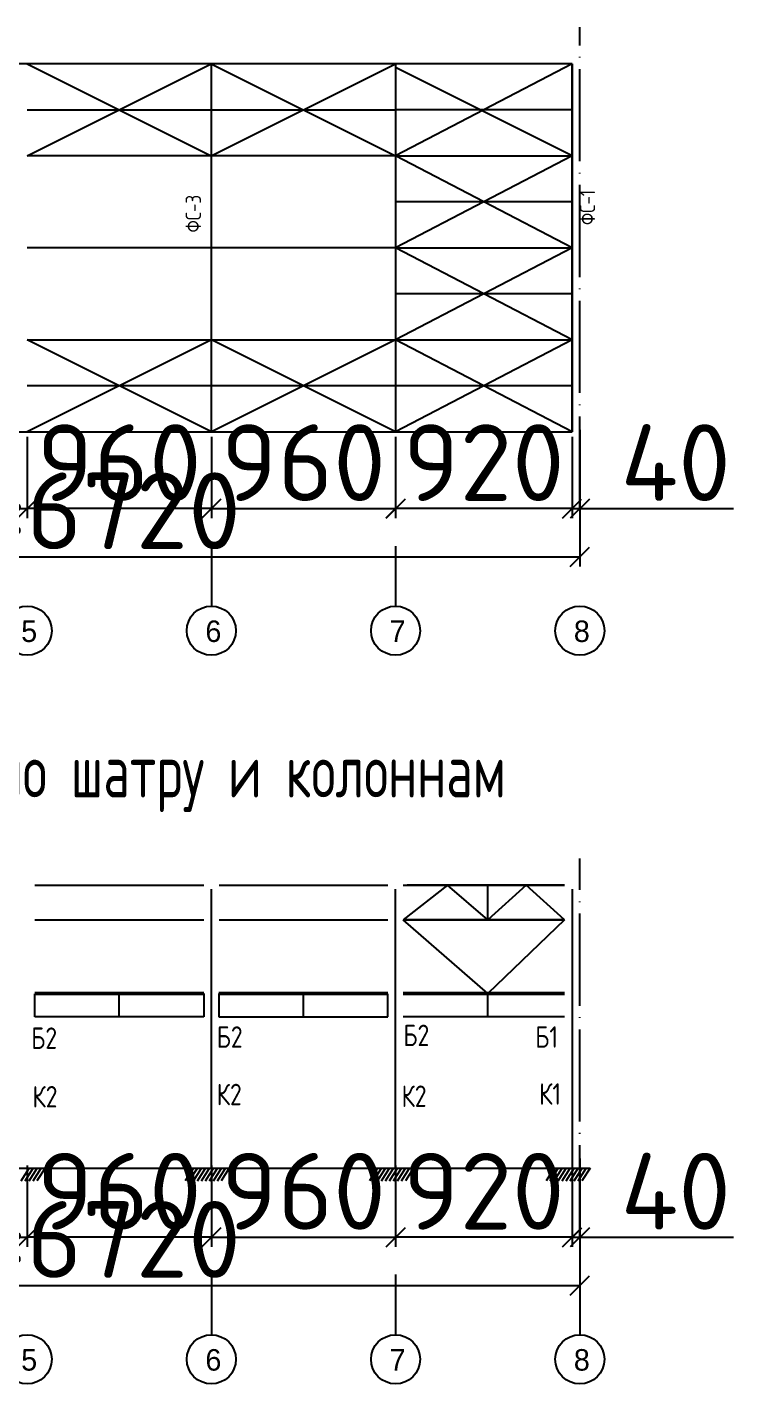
# Model space of a CAD drawing. Header units: millimetres. Extents: x -258606 to -95372, y 16759 to 83244.
# Drawn here: x -124621.1 to -124529.1, y 41979.2 to 42156.1 of the extents above; entities that cross this region are included whole.
import ezdxf

# ---------------------------------------------------------------- set-up
doc = ezdxf.new("R2010")
doc.units = ezdxf.units.MM
doc.header["$LTSCALE"] = 0.5
doc.linetypes.add('ACAD_ISO04W100', pattern=[30, 24, -3, 0, -3])
for name, color, linetype in [('Осевые', 7, 'ACAD_ISO04W100'), ('оси', 7, 'ACAD_ISO04W100'), ('текст', 7, 'Continuous'), ('тонкие', 7, 'Continuous')]:
    doc.layers.add(name, color=color, linetype=linetype)
doc.layers.add('ТОЛСТЫЕ', color=1, linetype='Continuous', lineweight=50)
doc.styles.add('style1', font='', dxfattribs={"oblique": 15, "height": 3.5})
doc.styles.add('ГОСТ', font='isocpeur.ttf', dxfattribs={"height": 10})
doc.styles.add('прямой 7', font='isocpeur.ttf', dxfattribs={"width": 0.7, "height": 7})
doc.styles.get('style1').set_extended_font_data('GOST type A')
doc.dimstyles.new('РАЗМЕРЫ_500', dxfattribs={"dimtxt": 10, "dimasz": 2.5, "dimexe": 1.25, "dimexo": 0.625, "dimgap": 1, "dimtad": 3, "dimdec": 1, "dimlfac": 40, "dimrnd": 1, "dimdsep": 46, "dimtxsty": 'ГОСТ', "dimblk1": 'OBLIQUE', "dimblk2": 'OBLIQUE', "dimsah": 1, "dimcen": 2.5, "dimclrt": 7, "dimadec": 0, "dimazin": 0, "dimtfac": 1, "dimtdec": 1, "dimtmove": 0, "dimatfit": 3, "dimfxl": 1, "dimtolj": 1, "dimarcsym": 0})

# ---------------------------------------------------------------- blocks, each defined once
blk = doc.blocks.new('_Oblique')
at = {"color": 0, "linetype": 'ByBlock', "lineweight": -2}
blk.add_line((-0.5, -0.5), (0.5, 0.5), dxfattribs=at)
blk = doc.blocks.new('*D929')
at = {"color": 0, "lineweight": -2, "transparency": 16777216}
for p, q in [((-124621.12, 42102.69), (-124621.12, 42092.07)), ((-124597.12, 42102.69), (-124597.12, 42092.07)), ((-124597.12, 42093.32), (-124621.12, 42093.32))]:
    blk.add_line(p, q, dxfattribs=at)
at = {"layer": 'Defpoints', "color": 0, "transparency": 16777216}
for p in [(-124621.12, 42103.32), (-124597.12, 42103.32), (-124621.12, 42093.32)]:
    blk.add_point(p, dxfattribs=at)
at = {"color": 0, "lineweight": -2, "transparency": 16777216, "xscale": 2.5, "yscale": 2.5, "zscale": 2.5, "rotation": 180}
blk.add_blockref('_Oblique', (-124621.12, 42093.32), dxfattribs=at)
at = {"color": 0, "lineweight": -2, "transparency": 16777216, "xscale": 2.5, "yscale": 2.5, "zscale": 2.5}
blk.add_blockref('_Oblique', (-124597.12, 42093.32), dxfattribs=at)
at = {"color": 7, "transparency": 16777216, "insert": (-124609.12, 42099.32), "char_height": 10, "attachment_point": 5, "style": 'ГОСТ'}
blk.add_mtext('\\A1;960', dxfattribs=at)
blk = doc.blocks.new('*D930')
at = {"color": 0, "lineweight": -2, "transparency": 16777216}
for p, q in [((-124645.13, 42102.69), (-124645.13, 42092.07)), ((-124621.12, 42102.69), (-124621.12, 42092.07)), ((-124645.13, 42093.32), (-124621.12, 42093.32))]:
    blk.add_line(p, q, dxfattribs=at)
at = {"layer": 'Defpoints', "color": 0, "transparency": 16777216}
for p in [(-124645.13, 42103.32), (-124621.12, 42103.32), (-124621.12, 42093.32)]:
    blk.add_point(p, dxfattribs=at)
at = {"color": 0, "lineweight": -2, "transparency": 16777216, "xscale": 2.5, "yscale": 2.5, "zscale": 2.5, "rotation": 180}
blk.add_blockref('_Oblique', (-124645.13, 42093.32), dxfattribs=at)
at = {"color": 0, "lineweight": -2, "transparency": 16777216, "xscale": 2.5, "yscale": 2.5, "zscale": 2.5}
blk.add_blockref('_Oblique', (-124621.12, 42093.32), dxfattribs=at)
at = {"color": 7, "transparency": 16777216, "insert": (-124633.12, 42099.32), "char_height": 10, "attachment_point": 5, "style": 'ГОСТ'}
blk.add_mtext('\\A1;960', dxfattribs=at)
blk = doc.blocks.new('*D931')
at = {"color": 0, "lineweight": -2, "transparency": 16777216}
for p, q in [((-124597.12, 42102.69), (-124597.12, 42092.07)), ((-124573.12, 42102.69), (-124573.12, 42092.07)), ((-124597.12, 42093.32), (-124573.12, 42093.32))]:
    blk.add_line(p, q, dxfattribs=at)
at = {"layer": 'Defpoints', "color": 0, "transparency": 16777216}
for p in [(-124597.12, 42103.32), (-124573.12, 42103.32), (-124573.12, 42093.32)]:
    blk.add_point(p, dxfattribs=at)
at = {"color": 0, "lineweight": -2, "transparency": 16777216, "xscale": 2.5, "yscale": 2.5, "zscale": 2.5, "rotation": 180}
blk.add_blockref('_Oblique', (-124597.12, 42093.32), dxfattribs=at)
at = {"color": 0, "lineweight": -2, "transparency": 16777216, "xscale": 2.5, "yscale": 2.5, "zscale": 2.5}
blk.add_blockref('_Oblique', (-124573.12, 42093.32), dxfattribs=at)
at = {"color": 7, "transparency": 16777216, "insert": (-124585.12, 42099.32), "char_height": 10, "attachment_point": 5, "style": 'ГОСТ'}
blk.add_mtext('\\A1;960', dxfattribs=at)
blk = doc.blocks.new('*D932')
at = {"color": 0, "lineweight": -2, "transparency": 16777216}
for p, q in [((-124573.13, 42102.69), (-124573.13, 42092.07)), ((-124550.13, 42102.69), (-124550.13, 42092.07)), ((-124550.13, 42093.32), (-124573.13, 42093.32))]:
    blk.add_line(p, q, dxfattribs=at)
at = {"layer": 'Defpoints', "color": 0, "transparency": 16777216}
for p in [(-124573.13, 42103.32), (-124550.13, 42103.32), (-124573.13, 42093.32)]:
    blk.add_point(p, dxfattribs=at)
at = {"color": 0, "lineweight": -2, "transparency": 16777216, "xscale": 2.5, "yscale": 2.5, "zscale": 2.5}
for p, rotation in [((-124573.13, 42093.32), 180.0000106250629), ((-124550.13, 42093.32), 1.062506298943333e-05)]:
    blk.add_blockref('_Oblique', p, dxfattribs=dict(at, rotation=rotation))
at = {"color": 7, "transparency": 16777216, "insert": (-124561.62, 42099.32), "char_height": 10, "attachment_point": 5, "rotation": 0, "style": 'ГОСТ'}
blk.add_mtext('\\A1;920', dxfattribs=at)
blk = doc.blocks.new('*D933')
at = {"color": 0, "lineweight": -2, "transparency": 16777216}
for p, q in [((-124550.13, 42102.69), (-124550.13, 42092.07)), ((-124549.13, 42102.69), (-124549.13, 42092.07)), ((-124550.13, 42093.32), (-124552.62, 42093.32)), ((-124550.13, 42093.32), (-124549.13, 42093.32)), ((-124549.13, 42093.32), (-124529.12, 42093.32))]:
    blk.add_line(p, q, dxfattribs=at)
at = {"layer": 'Defpoints', "color": 0, "transparency": 16777216}
for p in [(-124550.13, 42103.32), (-124549.13, 42103.32), (-124549.13, 42093.32)]:
    blk.add_point(p, dxfattribs=at)
at = {"color": 0, "lineweight": -2, "transparency": 16777216, "xscale": 2.5, "yscale": 2.5, "zscale": 2.5}
for p, rotation in [((-124550.13, 42093.32), 1.062506298943333e-05), ((-124549.13, 42093.32), 180.0000106250629)]:
    blk.add_blockref('_Oblique', p, dxfattribs=dict(at, rotation=rotation))
at = {"color": 7, "transparency": 16777216, "insert": (-124536.63, 42099.32), "char_height": 10, "attachment_point": 5, "rotation": 0, "style": 'ГОСТ'}
blk.add_mtext('\\A1;40', dxfattribs=at)
blk = doc.blocks.new('*D934')
at = {"color": 0, "lineweight": -2, "transparency": 16777216}
for p, q in [((-124717.13, 42103.61), (-124717.13, 42085.79)), ((-124549.13, 42103.61), (-124549.13, 42085.79)), ((-124717.13, 42087.04), (-124549.13, 42087.04))]:
    blk.add_line(p, q, dxfattribs=at)
at = {"layer": 'Defpoints', "color": 0, "transparency": 16777216}
for p in [(-124717.13, 42104.23), (-124549.13, 42104.23), (-124549.13, 42087.04)]:
    blk.add_point(p, dxfattribs=at)
at = {"color": 0, "lineweight": -2, "transparency": 16777216, "xscale": 2.5, "yscale": 2.5, "zscale": 2.5, "rotation": 180}
blk.add_blockref('_Oblique', (-124717.13, 42087.04), dxfattribs=at)
at = {"color": 0, "lineweight": -2, "transparency": 16777216, "xscale": 2.5, "yscale": 2.5, "zscale": 2.5}
blk.add_blockref('_Oblique', (-124549.13, 42087.04), dxfattribs=at)
at = {"color": 7, "transparency": 16777216, "insert": (-124633.13, 42093.04), "char_height": 10, "attachment_point": 5, "style": 'ГОСТ'}
blk.add_mtext('\\A1;7х12000=6720', dxfattribs=at)
blk = doc.blocks.new('*D907')
at = {"color": 0, "lineweight": -2, "transparency": 16777216}
for p, q in [((-124621.12, 42007.7), (-124621.12, 41997.08)), ((-124597.12, 42007.7), (-124597.12, 41997.08)), ((-124597.12, 41998.33), (-124621.12, 41998.33))]:
    blk.add_line(p, q, dxfattribs=at)
at = {"layer": 'Defpoints', "color": 0, "transparency": 16777216}
for p in [(-124621.12, 42008.33), (-124597.12, 42008.33), (-124621.12, 41998.33)]:
    blk.add_point(p, dxfattribs=at)
at = {"color": 0, "lineweight": -2, "transparency": 16777216, "xscale": 2.5, "yscale": 2.5, "zscale": 2.5, "rotation": 180}
blk.add_blockref('_Oblique', (-124621.12, 41998.33), dxfattribs=at)
at = {"color": 0, "lineweight": -2, "transparency": 16777216, "xscale": 2.5, "yscale": 2.5, "zscale": 2.5}
blk.add_blockref('_Oblique', (-124597.12, 41998.33), dxfattribs=at)
at = {"color": 7, "transparency": 16777216, "insert": (-124609.12, 42004.33), "char_height": 10, "attachment_point": 5, "style": 'ГОСТ'}
blk.add_mtext('\\A1;960', dxfattribs=at)
blk = doc.blocks.new('*D908')
at = {"color": 0, "lineweight": -2, "transparency": 16777216}
for p, q in [((-124645.12, 42007.7), (-124645.12, 41997.08)), ((-124621.12, 42007.7), (-124621.12, 41997.08)), ((-124645.12, 41998.33), (-124621.12, 41998.33))]:
    blk.add_line(p, q, dxfattribs=at)
at = {"layer": 'Defpoints', "color": 0, "transparency": 16777216}
for p in [(-124645.12, 42008.33), (-124621.12, 42008.33), (-124621.12, 41998.33)]:
    blk.add_point(p, dxfattribs=at)
at = {"color": 0, "lineweight": -2, "transparency": 16777216, "xscale": 2.5, "yscale": 2.5, "zscale": 2.5, "rotation": 180}
blk.add_blockref('_Oblique', (-124645.12, 41998.33), dxfattribs=at)
at = {"color": 0, "lineweight": -2, "transparency": 16777216, "xscale": 2.5, "yscale": 2.5, "zscale": 2.5}
blk.add_blockref('_Oblique', (-124621.12, 41998.33), dxfattribs=at)
at = {"color": 7, "transparency": 16777216, "insert": (-124633.12, 42004.33), "char_height": 10, "attachment_point": 5, "style": 'ГОСТ'}
blk.add_mtext('\\A1;960', dxfattribs=at)
blk = doc.blocks.new('*D909')
at = {"color": 0, "lineweight": -2, "transparency": 16777216}
for p, q in [((-124597.12, 42007.7), (-124597.12, 41997.08)), ((-124573.12, 42007.7), (-124573.12, 41997.08)), ((-124597.12, 41998.33), (-124573.12, 41998.33))]:
    blk.add_line(p, q, dxfattribs=at)
at = {"layer": 'Defpoints', "color": 0, "transparency": 16777216}
for p in [(-124597.12, 42008.33), (-124573.12, 42008.33), (-124573.12, 41998.33)]:
    blk.add_point(p, dxfattribs=at)
at = {"color": 0, "lineweight": -2, "transparency": 16777216, "xscale": 2.5, "yscale": 2.5, "zscale": 2.5, "rotation": 180}
blk.add_blockref('_Oblique', (-124597.12, 41998.33), dxfattribs=at)
at = {"color": 0, "lineweight": -2, "transparency": 16777216, "xscale": 2.5, "yscale": 2.5, "zscale": 2.5}
blk.add_blockref('_Oblique', (-124573.12, 41998.33), dxfattribs=at)
at = {"color": 7, "transparency": 16777216, "insert": (-124585.12, 42004.33), "char_height": 10, "attachment_point": 5, "style": 'ГОСТ'}
blk.add_mtext('\\A1;960', dxfattribs=at)
blk = doc.blocks.new('*D910')
at = {"color": 0, "lineweight": -2, "transparency": 16777216}
for p, q in [((-124573.12, 42007.7), (-124573.12, 41997.08)), ((-124550.13, 42007.7), (-124550.13, 41997.08)), ((-124550.13, 41998.33), (-124573.12, 41998.33))]:
    blk.add_line(p, q, dxfattribs=at)
at = {"layer": 'Defpoints', "color": 0, "transparency": 16777216}
for p in [(-124573.12, 42008.33), (-124550.13, 42008.33), (-124573.12, 41998.33)]:
    blk.add_point(p, dxfattribs=at)
at = {"color": 0, "lineweight": -2, "transparency": 16777216, "xscale": 2.5, "yscale": 2.5, "zscale": 2.5}
for p, rotation in [((-124573.12, 41998.33), 180.0000106250629), ((-124550.13, 41998.33), 1.062506298943333e-05)]:
    blk.add_blockref('_Oblique', p, dxfattribs=dict(at, rotation=rotation))
at = {"color": 7, "transparency": 16777216, "insert": (-124561.62, 42004.33), "char_height": 10, "attachment_point": 5, "rotation": 0, "style": 'ГОСТ'}
blk.add_mtext('\\A1;920', dxfattribs=at)
blk = doc.blocks.new('*D911')
at = {"color": 0, "lineweight": -2, "transparency": 16777216}
for p, q in [((-124550.12, 42007.7), (-124550.12, 41997.08)), ((-124549.13, 42007.7), (-124549.13, 41997.08)), ((-124550.12, 41998.33), (-124552.62, 41998.33)), ((-124550.12, 41998.33), (-124549.13, 41998.33)), ((-124549.13, 41998.33), (-124529.12, 41998.33))]:
    blk.add_line(p, q, dxfattribs=at)
at = {"layer": 'Defpoints', "color": 0, "transparency": 16777216}
for p in [(-124550.12, 42008.33), (-124549.13, 42008.33), (-124549.13, 41998.33)]:
    blk.add_point(p, dxfattribs=at)
at = {"color": 0, "lineweight": -2, "transparency": 16777216, "xscale": 2.5, "yscale": 2.5, "zscale": 2.5}
for p, rotation in [((-124550.12, 41998.33), 1.062506298943333e-05), ((-124549.13, 41998.33), 180.0000106250629)]:
    blk.add_blockref('_Oblique', p, dxfattribs=dict(at, rotation=rotation))
at = {"color": 7, "transparency": 16777216, "insert": (-124536.62, 42004.33), "char_height": 10, "attachment_point": 5, "rotation": 0, "style": 'ГОСТ'}
blk.add_mtext('\\A1;40', dxfattribs=at)
blk = doc.blocks.new('*D912')
at = {"color": 0, "lineweight": -2, "transparency": 16777216}
for p, q in [((-124717.13, 42008.62), (-124717.13, 41990.8)), ((-124549.13, 42008.62), (-124549.13, 41990.8)), ((-124717.13, 41992.05), (-124549.13, 41992.05))]:
    blk.add_line(p, q, dxfattribs=at)
at = {"layer": 'Defpoints', "color": 0, "transparency": 16777216}
for p in [(-124717.13, 42009.24), (-124549.13, 42009.24), (-124549.13, 41992.05)]:
    blk.add_point(p, dxfattribs=at)
at = {"color": 0, "lineweight": -2, "transparency": 16777216, "xscale": 2.5, "yscale": 2.5, "zscale": 2.5, "rotation": 180}
blk.add_blockref('_Oblique', (-124717.13, 41992.05), dxfattribs=at)
at = {"color": 0, "lineweight": -2, "transparency": 16777216, "xscale": 2.5, "yscale": 2.5, "zscale": 2.5}
blk.add_blockref('_Oblique', (-124549.13, 41992.05), dxfattribs=at)
at = {"color": 7, "transparency": 16777216, "insert": (-124633.13, 41998.05), "char_height": 10, "attachment_point": 5, "style": 'ГОСТ'}
blk.add_mtext('\\A1;7х12000=6720', dxfattribs=at)

msp = doc.modelspace()

# ---------------------------------------------------------------- linework, layer by layer
for p, q in [((-124566.375, 42044.22671), (-124572.125, 42039.72671)), ((-124561.125, 42039.72671), (-124566.375, 42044.22671)), ((-124556.125, 42044.22671), (-124561.125, 42039.72671)), ((-124561.125, 42039.72671), (-124561.125, 42044.22671)), ((-124551.125, 42039.72671), (-124556.125, 42044.22671)), ((-124561.125, 42030.12671), (-124572.125, 42039.72671)), ((-124551.125, 42039.72671), (-124561.125, 42030.12671)), ((-124717.125, 42007.32671), (-124549.125, 42007.32671)), ((-124621.90773, 42005.69552), (-124620.854, 42007.32671)), ((-124621.38607, 42005.69552), (-124620.33235, 42007.32671)), ((-124620.86442, 42005.69552), (-124619.8107, 42007.32671)), ((-124620.34277, 42005.69552), (-124619.28904, 42007.32671)), ((-124618.78773, 42007.32671), (-124619.84145, 42005.69552)), ((-124599.46227, 42007.32671), (-124600.51599, 42005.69552)), ((-124599.99434, 42005.69552), (-124598.94062, 42007.32671)), ((-124599.47269, 42005.69552), (-124598.41896, 42007.32671)), ((-124598.95104, 42005.69552), (-124597.89731, 42007.32671)), ((-124598.42938, 42005.69552), (-124597.37566, 42007.32671)), ((-124597.90773, 42005.69552), (-124596.85401, 42007.32671)), ((-124597.38608, 42005.69552), (-124596.33235, 42007.32671)), ((-124596.86442, 42005.69552), (-124595.8107, 42007.32671)), ((-124596.34277, 42005.69552), (-124595.28905, 42007.32671)), ((-124594.78773, 42007.32671), (-124595.84146, 42005.69552)), ((-124575.46227, 42007.32671), (-124576.51599, 42005.69552)), ((-124575.99434, 42005.69552), (-124574.94062, 42007.32671)), ((-124575.47269, 42005.69552), (-124574.41896, 42007.32671)), ((-124574.95104, 42005.69552), (-124573.89731, 42007.32671)), ((-124574.42938, 42005.69552), (-124573.37566, 42007.32671)), ((-124573.90773, 42005.69552), (-124572.85401, 42007.32671)), ((-124573.38608, 42005.69552), (-124572.33235, 42007.32671)), ((-124572.86442, 42005.69552), (-124571.8107, 42007.32671)), ((-124572.34277, 42005.69552), (-124571.28905, 42007.32671)), ((-124570.78773, 42007.32671), (-124571.84146, 42005.69552)), ((-124552.46227, 42007.32671), (-124553.51599, 42005.69552)), ((-124552.99434, 42005.69552), (-124551.94062, 42007.32671)), ((-124552.47269, 42005.69552), (-124551.41896, 42007.32671)), ((-124551.95104, 42005.69552), (-124550.89731, 42007.32671)), ((-124551.42938, 42005.69552), (-124550.37566, 42007.32671)), ((-124550.90773, 42005.69552), (-124549.85401, 42007.32671)), ((-124550.38608, 42005.69552), (-124549.33235, 42007.32671)), ((-124549.86442, 42005.69552), (-124548.8107, 42007.32671)), ((-124549.34277, 42005.69552), (-124548.28905, 42007.32671)), ((-124547.78773, 42007.32671), (-124548.84146, 42005.69552))]:
    msp.add_line(p, q)
at = {"layer": 'Осевые'}
for p, q in [((-124549.12497, 42093.31703), (-124549.12498, 42156.09542)), ((-124549.12502, 41998.32673), (-124549.12502, 42047.72494))]:
    msp.add_line(p, q, dxfattribs=at)
at = {"layer": 'оси', "ltscale": 20}
for p, q in [((-124597.125, 42088.45121), (-124597.125, 42080.61233)), ((-124573.125, 42088.45121), (-124573.125, 42080.61233)), ((-124597.125, 41993.46091), (-124597.125, 41985.62202)), ((-124573.125, 41993.46091), (-124573.125, 41985.62202)), ((-124549.12675, 41993.46018), (-124549.12675, 41985.6213))]:
    msp.add_line(p, q, dxfattribs=at)
at = {"layer": 'текст', "ltscale": 20}
for centre in [(-124621.125, 42077.41233), (-124597.125, 42077.41233), (-124573.125, 42077.41233), (-124549.125, 42077.41233), (-124621.125, 41982.42202), (-124597.125, 41982.42202), (-124573.125, 41982.42202), (-124549.125, 41982.42202)]:
    msp.add_circle(centre, 3.2, dxfattribs=at)
at = {"layer": 'ТОЛСТЫЕ'}
for p, q in [((-124598.11858, 42030.12671), (-124620.125, 42030.12671)), ((-124596.13142, 42030.12671), (-124574.125, 42030.12671)), ((-124551.125, 42030.12671), (-124572.125, 42030.12671))]:
    msp.add_line(p, q, dxfattribs=at)
at = {"layer": 'тонкие'}
for p, q in [((-124550.125, 42151.31701), (-124716.125, 42151.31701)), ((-124621.12726, 42151.3174), (-124597.12992, 42139.3174)), ((-124621.12726, 42139.3174), (-124597.12992, 42151.31721)), ((-124597.13218, 42151.31779), (-124573.13485, 42139.31779)), ((-124597.13218, 42139.31779), (-124573.13485, 42151.3176)), ((-124597.125, 42103.31701), (-124597.125, 42151.31701)), ((-124573.125, 42151.31701), (-124573.125, 42139.31701)), ((-124550.125, 42151.31701), (-124573.125, 42139.31701)), ((-124550.125, 42139.31701), (-124573.125, 42150.81701)), ((-124550.125, 42103.31701), (-124550.125, 42151.31701)), ((-124550.125, 42151.31701), (-124550.125, 42103.31701)), ((-124550.125, 42151.31701), (-124550.125, 42103.31701)), ((-124621.12726, 42145.3174), (-124597.12992, 42145.3174)), ((-124597.13218, 42145.31779), (-124573.13485, 42145.31779)), ((-124550.125, 42145.31701), (-124573.125, 42145.31701)), ((-124610.12726, 42139.3174), (-124621.12726, 42139.3174)), ((-124597.12992, 42139.3174), (-124610.12726, 42139.3174)), ((-124586.13218, 42139.31779), (-124597.13218, 42139.31779)), ((-124573.13485, 42139.31779), (-124586.13218, 42139.31779)), ((-124573.125, 42139.31701), (-124573.125, 42127.31701)), ((-124573.125, 42139.31701), (-124561.125, 42139.31701)), ((-124550.125, 42139.31701), (-124573.125, 42127.31701)), ((-124550.125, 42127.31701), (-124573.125, 42139.31701)), ((-124561.125, 42139.31701), (-124550.125, 42139.31701)), ((-124550.125, 42133.31701), (-124573.125, 42133.31701)), ((-124573.125, 42127.31701), (-124621.125, 42127.31701)), ((-124573.125, 42127.31701), (-124573.125, 42115.31701)), ((-124573.125, 42127.31701), (-124561.125, 42127.31701)), ((-124550.125, 42127.31701), (-124573.125, 42115.31701)), ((-124550.125, 42115.31701), (-124573.125, 42127.31701)), ((-124561.125, 42127.31701), (-124550.125, 42127.31701)), ((-124550.125, 42121.31701), (-124573.125, 42121.31701)), ((-124597.12328, 42115.31933), (-124621.12328, 42103.31933)), ((-124597.12328, 42103.31932), (-124621.12328, 42115.31933)), ((-124621.12328, 42115.31933), (-124609.12328, 42115.31933)), ((-124609.12328, 42115.31933), (-124597.12328, 42115.31933)), ((-124573.12271, 42115.3201), (-124597.12271, 42103.3201)), ((-124573.12271, 42103.32009), (-124597.12271, 42115.3201)), ((-124597.12271, 42115.3201), (-124585.12271, 42115.3201)), ((-124585.12271, 42115.3201), (-124573.12271, 42115.3201)), ((-124573.125, 42115.31701), (-124573.125, 42103.31701)), ((-124573.125, 42115.31701), (-124561.125, 42115.31701)), ((-124550.125, 42115.31701), (-124573.125, 42103.31701)), ((-124550.125, 42103.31701), (-124573.125, 42115.31701)), ((-124561.125, 42115.31701), (-124550.125, 42115.31701)), ((-124597.12328, 42109.31932), (-124621.12328, 42109.31933)), ((-124573.12271, 42109.32009), (-124597.12271, 42109.3201)), ((-124550.125, 42109.31701), (-124573.125, 42109.31701)), ((-124716.125, 42103.31701), (-124550.125, 42103.31701)), ((-124573.125, 42103.31701), (-124561.125, 42103.31701)), ((-124561.125, 42103.31701), (-124550.125, 42103.31701)), ((-124620.125, 42044.22671), (-124598.125, 42044.22671)), ((-124597.125, 42007.32671), (-124597.125, 42043.72671)), ((-124596.125, 42044.22671), (-124574.125, 42044.22671)), ((-124573.125, 42007.32671), (-124573.125, 42043.72671)), ((-124572.125, 42044.22671), (-124551.125, 42044.22671)), ((-124551.125, 42044.22671), (-124571.625, 42044.22671)), ((-124550.125, 42043.72671), (-124550.125, 42007.32671)), ((-124620.125, 42039.72671), (-124598.125, 42039.72671)), ((-124596.125, 42039.72671), (-124574.125, 42039.72671)), ((-124572.125, 42039.72671), (-124551.125, 42039.72671)), ((-124551.125, 42039.72671), (-124572.125, 42039.72671)), ((-124598.11858, 42030.08671), (-124620.125, 42030.08671)), ((-124620.125, 42027.08671), (-124620.125, 42030.08671)), ((-124609.125, 42027.08671), (-124609.125, 42030.08671)), ((-124598.11858, 42030.12671), (-124598.11858, 42027.08671)), ((-124596.13142, 42030.12671), (-124596.13142, 42027.08671)), ((-124596.13142, 42030.08671), (-124574.125, 42030.08671)), ((-124585.125, 42027.08671), (-124585.125, 42030.08671)), ((-124574.125, 42027.08671), (-124574.125, 42030.08671)), ((-124551.125, 42030.08671), (-124572.125, 42030.08671)), ((-124561.125, 42027.08671), (-124561.125, 42030.08671)), ((-124598.11858, 42027.08671), (-124620.125, 42027.08671)), ((-124596.13142, 42027.08671), (-124574.125, 42027.08671)), ((-124551.125, 42027.08671), (-124572.125, 42027.08671)), ((-124623.46227, 42007.32671), (-124618.78773, 42007.32671)), ((-124599.46227, 42007.32671), (-124594.78773, 42007.32671)), ((-124575.46227, 42007.32671), (-124570.78773, 42007.32671)), ((-124552.46227, 42007.32671), (-124547.78773, 42007.32671))]:
    msp.add_line(p, q, dxfattribs=at)

# ---------------------------------------------------------------- texts
at = {"insert": (-124692.3614, 42062.66857), "char_height": 7, "attachment_point": 1, "style": 'прямой 7'}
msp.add_mtext_dynamic_manual_height_columns('Вертикальные связи по шатру и колоннам', width=201.2078571, gutter_width=35, heights=[0], dxfattribs=at)
at = {"layer": 'текст', "linetype": 'Continuous', "ltscale": 20, "style": 'style1'}
for s, p in [('ФС-3', (-124598.47397, 42129.32801)), ('ФС-1', (-124547.125, 42130.30002))]:
    msp.add_text(s, height=2, rotation=90, dxfattribs=at).set_placement(p)
at = {"layer": 'текст', "linetype": 'Continuous', "ltscale": 20}
for s, p in [('5', (-124621.9007, 42075.94027)), ('6', (-124597.9007, 42075.94027)), ('7', (-124573.9007, 42075.94027)), ('8', (-124549.90071, 42075.94027)), ('5', (-124621.9007, 41980.94996)), ('6', (-124597.9007, 41980.94996)), ('7', (-124573.9007, 41980.94996)), ('8', (-124549.90071, 41980.94996))]:
    msp.add_text(s, height=2.8, dxfattribs=at).set_placement(p)
at = {"layer": 'текст', "linetype": 'Continuous', "ltscale": 20, "style": 'style1'}
for s, p in [('Б2', (-124620.60082, 42022.89262)), ('Б2', (-124596.43546, 42023.03711)), ('Б2', (-124572.11702, 42023.25308)), ('Б1', (-124554.9347, 42023.04503)), ('К2', (-124620.43688, 42015.25662)), ('К2', (-124596.42951, 42015.54822)), ('К2', (-124572.35339, 42015.32621)), ('К1', (-124554.4223, 42015.61524))]:
    msp.add_text(s, height=2.8, dxfattribs=at).set_placement(p)

# ---------------------------------------------------------------- dimensions: what is measured, and where the dimension line sits
for base, p1, p2, picture, middle in [((-124621.125, 42093.31701), (-124645.125, 42103.31701), (-124621.125, 42103.31701), '*D930', (-124633.125, 42099.31701)), ((-124573.125, 42093.31701), (-124597.125, 42103.31701), (-124573.125, 42103.31701), '*D931', (-124585.125, 42099.31701)), ((-124621.125, 41998.32671), (-124645.125, 42008.32671), (-124621.125, 42008.32671), '*D908', (-124633.125, 42004.32671)), ((-124573.125, 41998.32671), (-124597.125, 42008.32671), (-124573.125, 42008.32671), '*D909', (-124585.125, 42004.32671))]:
    dim = msp.add_linear_dim(base=base, p1=p1, p2=p2, dimstyle='РАЗМЕРЫ_500')
    dim.commit()
    dim.dimension.update_dxf_attribs({"geometry": picture, "text_midpoint": middle})
for base, p1, p2, angle, picture, middle in [((-124621.125, 42093.31701), (-124597.125, 42103.31701), (-124621.125, 42103.31701), 180, '*D929', (-124609.125, 42099.31701)), ((-124549.125, 42093.31703), (-124550.125, 42103.31703), (-124549.125, 42103.31703), 180.0000106, '*D933', (-124536.625, 42099.31703)), ((-124621.125, 41998.32671), (-124597.125, 42008.32671), (-124621.125, 42008.32671), 180, '*D907', (-124609.125, 42004.32671)), ((-124549.125, 41998.32673), (-124550.125, 42008.32672), (-124549.125, 42008.32673), 180.0000106, '*D911', (-124536.625, 42004.32673))]:
    dim = msp.add_linear_dim(base=base, p1=p1, p2=p2, angle=angle, dimstyle='РАЗМЕРЫ_500')
    dim.commit()
    dim.dimension.update_dxf_attribs({"geometry": picture, "text_midpoint": middle})
for base, p1, p2, picture, middle in [((-124573.125, 42093.31703), (-124550.125, 42103.31703), (-124573.125, 42103.31703), '*D932', (-124561.625, 42093.31703)), ((-124573.125, 41998.32672), (-124550.125, 42008.32672), (-124573.125, 42008.32672), '*D910', (-124561.625, 41998.32672))]:
    dim = msp.add_linear_dim(base=base, p1=p1, p2=p2, angle=180.0000106, dimstyle='РАЗМЕРЫ_500')
    dim.commit()
    dim.dimension.update_dxf_attribs({"geometry": picture, "text_midpoint": middle, "dimtype": 160})
for base, p1, p2, picture, middle in [((-124549.125, 42087.03955), (-124717.125, 42104.23368), (-124549.125, 42104.23368), '*D934', (-124633.125, 42087.03955)), ((-124549.125, 41992.04924), (-124717.125, 42009.24338), (-124549.125, 42009.24338), '*D912', (-124633.125, 41992.04924))]:
    dim = msp.add_linear_dim(base=base, p1=p1, p2=p2, text='7х12000=<>', dimstyle='РАЗМЕРЫ_500')
    dim.commit()
    dim.dimension.update_dxf_attribs({"geometry": picture, "text_midpoint": middle, "dimtype": 160})

doc.saveas('drawing.dxf')
